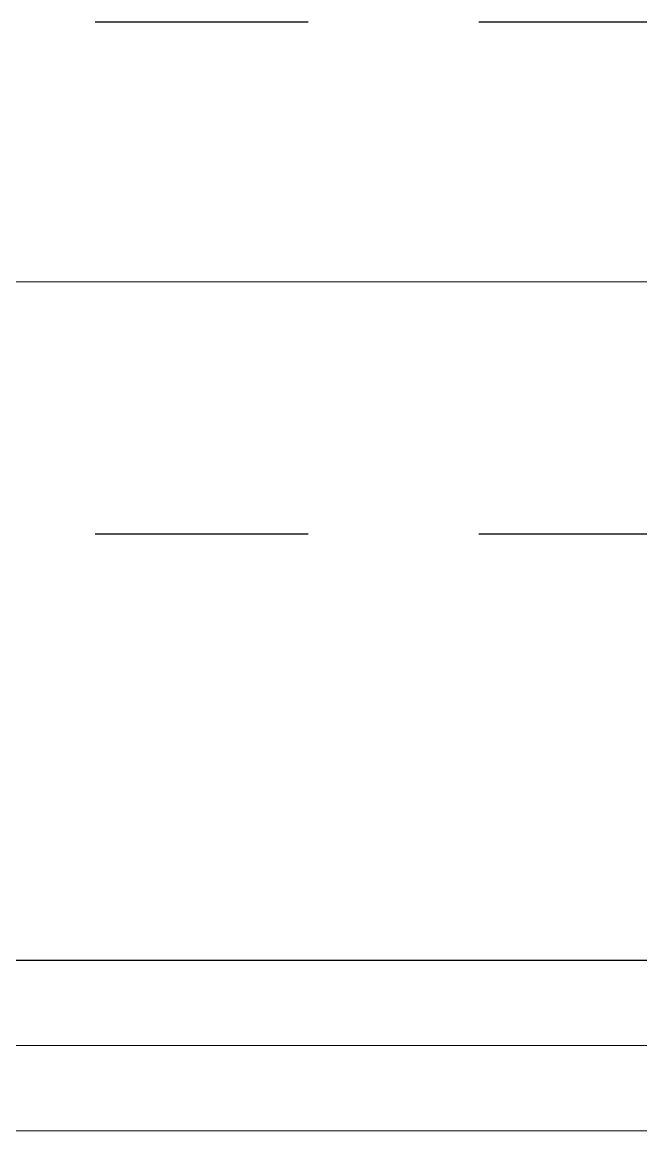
# Model space of a CAD drawing. Header units: metres. Extents: x -22 to 564, y 0 to 143.
# Drawn here: x 219.691 to 220.054, y 33.525 to 34.175 of the extents above; entities that cross this region are included whole.
import ezdxf

# ---------------------------------------------------------------- set-up
doc = ezdxf.new("R2010")
doc.units = ezdxf.units.M
doc.linetypes.add('EJES630', pattern=[6.3, 5.5, -0.4, 0, -0.4])
doc.linetypes.add('XREF 2N NEURO-ONCOLOGIA$0$HIDDEN2', pattern=[0.1875, 0.125, -0.0625])
doc.layers.add('EJES', color=11, linetype='EJES630', lineweight=0)
doc.layers.add('XREF 2N NEURO-ONCOLOGIA$0$HERRERIAS', color=1, linetype='Continuous', lineweight=18)
doc.layers.add('XREF 2N NEURO-ONCOLOGIA$0$CONTRAVENTEOS', color=6, linetype='XREF 2N NEURO-ONCOLOGIA$0$HIDDEN2')
doc.layers.add('XREF 2N NEURO-ONCOLOGIA$0$MUROS BAJOS', color=2, linetype='Continuous')

# ---------------------------------------------------------------- blocks, each defined once
blk = doc.blocks.new('XREF 2N NEURO-ONCOLOGIA')
at = {"layer": 'XREF 2N NEURO-ONCOLOGIA$0$CONTRAVENTEOS', "elevation": 0}
blk.add_lwpolyline([(0.72392, 24.25764), (0.72392, 31.35764), (0.42392, 31.35764), (0.42392, 24.25764)], close=True, dxfattribs=at)
at = {"layer": 'XREF 2N NEURO-ONCOLOGIA$0$HERRERIAS'}
for p, q in [((0.07394, 29.40765, 0), (0.07394, 26.20765, 0)), ((0.12394, 29.40765, 0), (0.12394, 26.20765, 0))]:
    blk.add_line(p, q, dxfattribs=at)
at = {"layer": 'XREF 2N NEURO-ONCOLOGIA$0$MUROS BAJOS'}
blk.add_line((0.17394, 29.40765, 0), (0.17394, 26.20765, 0), dxfattribs=at)

msp = doc.modelspace()

# ---------------------------------------------------------------- block references
at = {"rotation": 90}
msp.add_blockref('XREF 2N NEURO-ONCOLOGIA', (247.04125, 33.45112), dxfattribs=at)

# ---------------------------------------------------------------- next in the draw order: linework, layer by layer
at = {"layer": 'EJES'}
msp.add_line((192.03776, 34.0228), (248.45319, 34.0228), dxfattribs=at)

doc.saveas('drawing.dxf')
